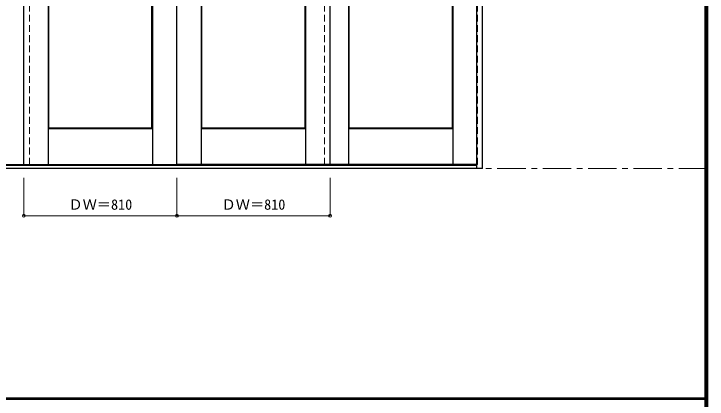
# Model space of a CAD drawing. Units: millimetres, scale not verified. Extents: x -6000 to 5700, y -4307 to 4260.
# Drawn here: x 2032 to 5700, y 186 to 2223 of the extents above; entities that cross this region are included whole.
import ezdxf
from ezdxf.enums import TextEntityAlignment as Align

# ---------------------------------------------------------------- set-up
doc = ezdxf.new("R2010")
doc.units = ezdxf.units.MM
doc.header["$LTSCALE"] = 30
doc.header["$PDMODE"] = 32
doc.header["$PDSIZE"] = 15
doc.linetypes.add('CHAIN1', pattern=[8, 5, -1, 1, -1])
doc.linetypes.add('DASHED1', pattern=[1.8, 1.2, -0.6])
for name, color, linetype, lineweight in [('0-2_扉', 3, 'Continuous', 25), ('0-3_仕上げ', 4, 'Continuous', 9), ('0-4_枠', 3, 'Continuous', 25), ('0-B_寸法', 7, 'Continuous', 9), ('F-0_補助線', 7, 'CHAIN1', 18), ('F-1_枠', 6, 'Continuous', 40)]:
    doc.layers.add(name, color=color, linetype=linetype, lineweight=lineweight)
doc.styles.add('ＭＳ ゴシック', font='')
doc.styles.get('ＭＳ ゴシック').set_extended_font_data('MS Gothic')

msp = doc.modelspace()

# ---------------------------------------------------------------- linework, layer by layer
at = {"layer": '0-2_扉'}
for p, q in [((2085, 1426), (2085, 3409)), ((2895, 1426), (2895, 3409)), ((3705, 1426), (3705, 3409)), ((1308, 1426), (2895, 1426)), ((4482, 1426), (2895, 1426))]:
    msp.add_line(p, q, dxfattribs=at)
at = {"layer": '0-2_扉', "color": 4, "linetype": 'DASHED1', "lineweight": 9}
for p, q in [((2115, 1426), (2115, 3409)), ((3675, 1426), (3675, 3409))]:
    msp.add_line(p, q, dxfattribs=at)
msp.add_lwpolyline([(4482, 1426), (4485, 1426), (4485, 3409), (4482, 3409)], dxfattribs=at)
at = {"layer": '0-3_仕上げ', "color": 7, "lineweight": 18}
for p, q in [((2213, 1426), (2213, 3409)), ((2767, 1426), (2767, 3409)), ((3023, 1426), (3023, 3409)), ((3577, 1426), (3577, 3409)), ((3803, 1426), (3803, 3409)), ((4357, 1426), (4357, 3409)), ((2214, 1617), (2217, 1620)), ((2214, 1617), (2215, 1616)), ((2214, 1426), (2214, 1617)), ((2215, 1616), (2765, 1616)), ((2215, 1426), (2215, 1616)), ((2765, 1426), (2765, 1616)), ((2766, 1426), (2766, 1617)), ((3024, 1617), (3027, 1620)), ((3024, 1617), (3025, 1616)), ((3024, 1426), (3024, 1617)), ((3025, 1616), (3575, 1616)), ((3025, 1426), (3025, 1616)), ((3575, 1426), (3575, 1616)), ((3576, 1426), (3576, 1617)), ((3804, 1617), (3807, 1620)), ((3804, 1617), (3805, 1616)), ((3804, 1426), (3804, 1617)), ((3805, 1616), (4355, 1616)), ((3805, 1426), (3805, 1616)), ((4355, 1426), (4355, 1616)), ((4356, 1426), (4356, 1617))]:
    msp.add_line(p, q, dxfattribs=at)
at = {"layer": '0-3_仕上げ', "color": 3, "lineweight": 25}
for p, q in [((2217, 1620), (2217, 2795)), ((2763, 1620), (2763, 2795)), ((3027, 1620), (3027, 2795)), ((3573, 1620), (3573, 2795)), ((3807, 1620), (3807, 2795)), ((4353, 1620), (4353, 2795)), ((2217, 1620), (2763, 1620)), ((3027, 1620), (3573, 1620)), ((3807, 1620), (4353, 1620))]:
    msp.add_line(p, q, dxfattribs=at)
at = {"layer": '0-3_仕上げ', "color": 7, "lineweight": 18}
for points in [[(2763, 1620), (2766, 1617), (2765, 1616)], [(3573, 1620), (3576, 1617), (3575, 1616)], [(4353, 1620), (4356, 1617), (4355, 1616)]]:
    msp.add_lwpolyline(points, dxfattribs=at)
at = {"layer": '0-4_枠'}
for p, q in [((4482, 1406), (4482, 3453)), ((4512, 1406), (4512, 3453)), ((4512, 1406), (1278, 1406)), ((4482, 1421), (1308, 1421))]:
    msp.add_line(p, q, dxfattribs=at)
at = {"layer": '0-B_寸法', "color": 4}
for p, q in [((2085, 1156), (2085, 1356)), ((2895, 1156), (2895, 1356))]:
    msp.add_line(p, q, dxfattribs=at)
msp.add_lwpolyline([(2085, 1156), (3705, 1156), (3705, 1356)], dxfattribs=at)
at = {"layer": '0-B_寸法'}
for p in [(2085, 1156), (2895, 1156), (3705, 1156)]:
    msp.add_point(p, dxfattribs=at)
at = {"layer": 'F-0_補助線'}
msp.add_line((-5490, 1406), (5690, 1406), dxfattribs=at)
at = {"layer": 'F-1_枠'}
for p, q in [((5690, 4175), (5690, -4205)), ((5695, 4175), (5695, -4205)), ((5700, 4175), (5700, -4205)), ((-6000, 190.5), (5700, 190.5)), ((-6000, 187.5), (5700, 187.5))]:
    msp.add_line(p, q, dxfattribs=at)

# ---------------------------------------------------------------- texts
at = {"layer": '0-B_寸法', "style": 'ＭＳ ゴシック'}
for p in [(2321.25, 1171), (3131.25, 1171)]:
    msp.add_text('ＤＷ＝810', height=54.99, dxfattribs=at).set_placement(p, align=Align.BOTTOM_LEFT)

doc.saveas('drawing.dxf')
